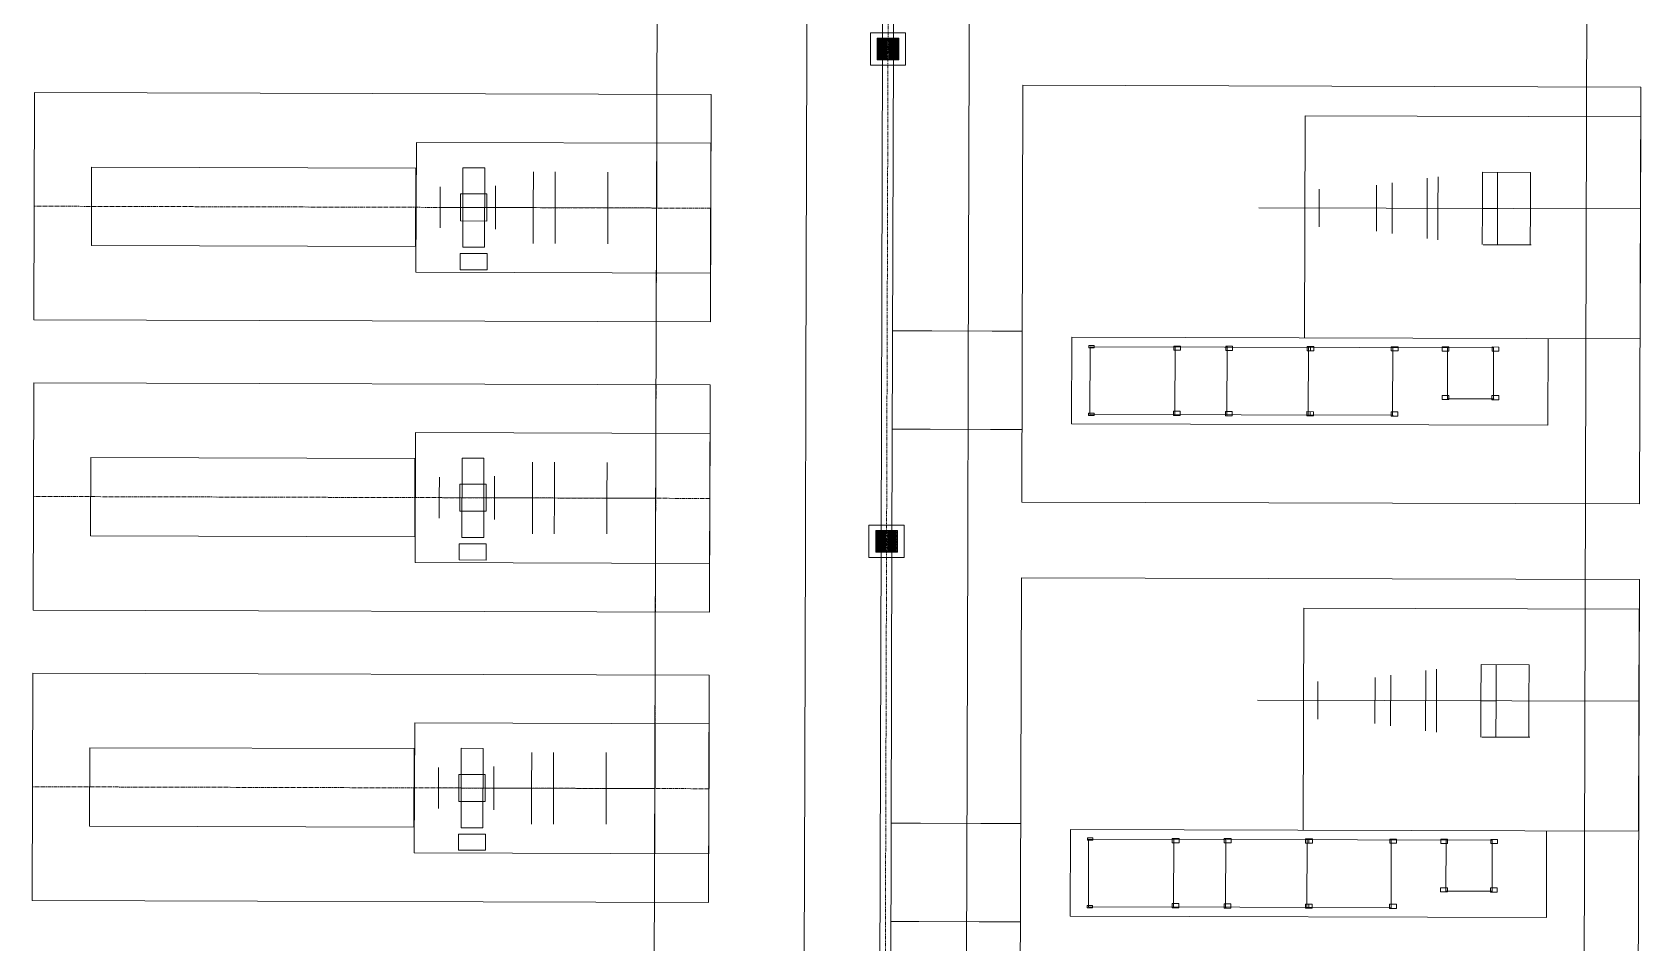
# Model space of a CAD drawing. Header units: feet. Extents: x 2383389 to 2386040, y 1992760 to 1995674.
# Drawn here: x 2384442.4 to 2384739.7, y 1992994.5 to 1993162.8 of the extents above; entities that cross this region are included whole.
import ezdxf

# ---------------------------------------------------------------- set-up
doc = ezdxf.new("R2010")
doc.units = ezdxf.units.FT
doc.header["$MEASUREMENT"] = 0
doc.linetypes.add('CENTER2', pattern=[1.125, 0.75, -0.125, 0.125, -0.125])
doc.linetypes.add('PHANTOM2', pattern=[1.25, 0.625, -0.125, 0.125, -0.125, 0.125, -0.125])
doc.layers.get('0').update_dxf_attribs({"lineweight": 15})
for name, color, linetype in [('0 Center Lines', 60, 'CENTER2'), ('0 Feature Lines', 90, 'Continuous'), ('CJ-TOPO-CONC', 50, 'Continuous'), ('CJ-TOPO-PIPE', 11, 'PHANTOM2')]:
    doc.layers.add(name, color=color, linetype=linetype)
doc.layers.add('0 Construction Lines', color=8, linetype='Continuous', transparency=0.5)
for name, color, linetype, lineweight, true_color in [('C-PRKG-CONC', 1, 'Continuous', 0, 0xff0000), ('C-STRM-PIPE', 7, 'Continuous', 0, 0x00cc33), ('C-STRM-STRC', 7, 'Continuous', 0, 0x00cc33)]:
    doc.layers.add(name, color=color, linetype=linetype, lineweight=lineweight, true_color=true_color)

msp = doc.modelspace()

# ---------------------------------------------------------------- linework, layer by layer
at = {"lineweight": 5}
for p, q in [((2384513.34895, 1993118.40883, 277.04981), (2384513.41895, 1993142.40873, 277.04981)), ((2384513.41895, 1993142.40873, 277.04981), (2384567.83472, 1993142.25001, 277.04981)), ((2384557.76476, 1993118.27928, 277.04981), (2384557.83477, 1993142.27918, 277.04981)), ((2384567.76472, 1993118.25011, 277.04981), (2384567.83472, 1993142.25001, 277.04981)), ((2384522.0233, 1993137.71661, 277.04981), (2384521.98053, 1993123.05068, 277.04981)), ((2384526.06329, 1993137.70483, 277.04981), (2384522.0233, 1993137.71661, 277.04981)), ((2384526.06329, 1993137.70483, 277.04981), (2384526.02051, 1993123.03889, 277.04981)), ((2384535.05964, 1993136.95963, 277.04981), (2384535.03086, 1993130.34564, 277.04981)), ((2384539.08963, 1993136.94788, 277.04981), (2384539.07033, 1993130.33386, 277.04981)), ((2384548.81909, 1993136.9195, 277.04981), (2384548.7998, 1993130.30548, 277.04981)), ((2384700.20648, 1993135.78724, 1.09), (2384700.17403, 1993124.66328, 1.09)), ((2384702.19025, 1993130.21943, 1.09), (2384702.20729, 1993136.0624, 1.09)), ((2384710.39821, 1993130.19549, 1.09), (2384710.41772, 1993136.88246, 1.09)), ((2384719.29668, 1993136.85656, 1.09), (2384710.41772, 1993136.88246, 1.09)), ((2384713.1942, 1993130.18733, 1.09), (2384713.21371, 1993136.8743, 1.09)), ((2384719.27718, 1993130.16959, 1.09), (2384719.29668, 1993136.85656, 1.09)), ((2384517.81293, 1993130.39586, 277.04981), (2384517.82395, 1993134.17185, 277.04981)), ((2384521.59321, 1993132.88485, 277.04981), (2384521.57863, 1993127.88487, 277.04981)), ((2384526.46819, 1993132.87063, 277.04981), (2384521.59321, 1993132.88485, 277.04981)), ((2384526.46819, 1993132.87063, 277.04981), (2384526.4536, 1993127.87065, 277.04981)), ((2384528.04253, 1993134.35504, 277.04981), (2384528.01925, 1993126.37708, 277.04981)), ((2384680.25434, 1993130.28341, 1.09), (2384680.26455, 1993133.7834, 1.09)), ((2384690.83368, 1993134.49657, 1.09), (2384690.80892, 1993126.00861, 1.09)), ((2384693.72496, 1993134.93114, 1.09), (2384693.69761, 1993125.55718, 1.09)), ((2384517.81293, 1993130.39586, 277.04981), (2384517.80192, 1993126.61988, 277.04981)), ((2384528.03089, 1993130.36606, 277.04981), (2384517.81293, 1993130.39586, 277.04981)), ((2384535.03086, 1993130.34564, 277.04981), (2384528.03089, 1993130.36606, 277.04981)), ((2384535.02106, 1993123.7316, 277.04981), (2384535.03086, 1993130.34564, 277.04981)), ((2384548.7998, 1993130.30548, 277.04981), (2384535.04086, 1993130.34561, 277.04981)), ((2384539.05104, 1993123.71984, 277.04981), (2384539.07033, 1993130.33386, 277.04981)), ((2384548.78051, 1993123.69146, 277.04981), (2384548.7998, 1993130.30548, 277.04981)), ((2384557.79976, 1993130.27923, 277.04981), (2384548.7998, 1993130.30548, 277.04981)), ((2384739.61009, 1993130.11028, 1.09), (2384669.08932, 1993130.31598, 1.09)), ((2384680.25434, 1993130.28341, 1.09), (2384680.24413, 1993126.78343, 1.09)), ((2384702.19025, 1993130.21943, 1.09), (2384702.17321, 1993124.37645, 1.09)), ((2384713.1942, 1993130.18733, 1.09), (2384710.39821, 1993130.19549, 1.09)), ((2384526.4536, 1993127.87065, 277.04981), (2384521.57863, 1993127.88487, 277.04981)), ((2384521.48737, 1993118.8851, 277.04981), (2384521.49612, 1993121.88508, 277.04981)), ((2384521.49612, 1993121.88508, 277.04981), (2384526.4961, 1993121.8705, 277.04981)), ((2384526.02051, 1993123.03889, 277.04981), (2384521.98053, 1993123.05068, 277.04981)), ((2384526.4961, 1993121.8705, 277.04981), (2384526.48735, 1993118.87051, 277.04981)), ((2384567.76472, 1993118.25011, 277.04981), (2384513.34895, 1993118.40883, 277.04981)), ((2384526.48735, 1993118.87051, 277.04981), (2384521.48737, 1993118.8851, 277.04981)), ((2384637.86762, 1993092.15688, 1.09), (2384637.90408, 1993104.65683, 1.09)), ((2384712.47076, 1993104.43933, 1.09), (2384637.90408, 1993104.65683, 1.09)), ((2384653.59155, 1993092.11102, 1.09), (2384653.62801, 1993104.61097, 1.09)), ((2384663.20151, 1993092.08299, 1.09), (2384663.23797, 1993104.58294, 1.09)), ((2384678.26791, 1993104.5391, 1.09), (2384678.23145, 1993092.03915, 1.09)), ((2384678.6191, 1993103.91807, 1.09), (2384678.62139, 1993104.70407, 1.09)), ((2384693.79338, 1993091.99376, 1.09), (2384693.82984, 1993104.4937, 1.09)), ((2384703.92733, 1993095.04821, 1.09), (2384703.9548, 1993104.46417, 1.09)), ((2384712.47076, 1993104.43933, 1.09), (2384712.4433, 1993095.02337, 1.09)), ((2384703.92733, 1993095.04821, 1.09), (2384712.4433, 1993095.02337, 1.09)), ((2384693.79338, 1993091.99376, 1.09), (2384637.86762, 1993092.15688, 1.09)), ((2384678.58825, 1993092.65811, 1.09), (2384678.58596, 1993091.87211, 1.09)), ((2384513.19253, 1993064.78406, 277.02981), (2384513.26254, 1993088.78396, 277.02981)), ((2384513.26254, 1993088.78396, 277.02981), (2384567.67831, 1993088.62524, 277.02981)), ((2384557.60835, 1993064.65451, 277.02981), (2384557.67835, 1993088.6544, 277.02981)), ((2384567.6083, 1993064.62534, 277.02981), (2384567.67831, 1993088.62524, 277.02981)), ((2384521.86689, 1993084.09184, 277.02981), (2384521.82411, 1993069.4259, 277.02981)), ((2384525.90687, 1993084.08006, 277.02981), (2384521.86689, 1993084.09184, 277.02981)), ((2384525.90687, 1993084.08006, 277.02981), (2384525.86409, 1993069.41412, 277.02981)), ((2384534.90323, 1993083.33486, 277.02981), (2384534.87444, 1993076.72087, 277.02981)), ((2384538.93321, 1993083.3231, 277.02981), (2384538.91392, 1993076.70909, 277.02981)), ((2384548.66268, 1993083.29472, 277.02981), (2384548.64339, 1993076.68071, 277.02981)), ((2384517.65652, 1993076.77109, 277.02981), (2384517.66753, 1993080.54708, 277.02981)), ((2384521.43679, 1993079.26008, 277.02981), (2384521.42221, 1993074.2601, 277.02981)), ((2384526.31177, 1993079.24586, 277.02981), (2384521.43679, 1993079.26008, 277.02981)), ((2384526.31177, 1993079.24586, 277.02981), (2384526.29719, 1993074.24588, 277.02981)), ((2384527.88611, 1993080.73027, 277.02981), (2384527.86284, 1993072.7523, 277.02981)), ((2384517.65652, 1993076.77109, 277.02981), (2384517.6455, 1993072.99511, 277.02981)), ((2384527.87447, 1993076.74129, 277.02981), (2384517.65652, 1993076.77109, 277.02981)), ((2384534.87444, 1993076.72087, 277.02981), (2384527.87447, 1993076.74129, 277.02981)), ((2384534.86464, 1993070.10682, 277.02981), (2384534.87444, 1993076.72087, 277.02981)), ((2384548.64339, 1993076.68071, 277.02981), (2384534.88444, 1993076.72084, 277.02981)), ((2384538.89463, 1993070.09507, 277.02981), (2384538.91392, 1993076.70909, 277.02981)), ((2384548.62409, 1993070.06669, 277.02981), (2384548.64339, 1993076.68071, 277.02981)), ((2384557.64335, 1993076.65446, 277.02981), (2384548.64339, 1993076.68071, 277.02981)), ((2384526.29719, 1993074.24588, 277.02981), (2384521.42221, 1993074.2601, 277.02981)), ((2384521.33096, 1993065.26032, 277.02981), (2384521.33971, 1993068.26031, 277.02981)), ((2384521.33971, 1993068.26031, 277.02981), (2384526.33969, 1993068.24573, 277.02981)), ((2384525.86409, 1993069.41412, 277.02981), (2384521.82411, 1993069.4259, 277.02981)), ((2384526.33969, 1993068.24573, 277.02981), (2384526.33094, 1993065.24574, 277.02981)), ((2384567.6083, 1993064.62534, 277.02981), (2384513.19253, 1993064.78406, 277.02981)), ((2384526.33094, 1993065.24574, 277.02981), (2384521.33096, 1993065.26032, 277.02981)), ((2384690.56837, 1993043.53862, 1.43257), (2384690.54361, 1993035.05066, 1.43257)), ((2384693.45965, 1993043.97319, 1.43257), (2384693.4323, 1993034.59923, 1.43257)), ((2384699.94117, 1993044.82929, 1.43257), (2384699.90872, 1993033.70534, 1.43257)), ((2384701.92494, 1993039.26148, 1.43257), (2384701.94198, 1993045.10446, 1.43257)), ((2384710.1329, 1993039.23754, 1.43257), (2384710.15241, 1993045.92451, 1.43257)), ((2384719.03137, 1993045.89861, 1.43257), (2384710.15241, 1993045.92451, 1.43257)), ((2384712.92889, 1993039.22938, 1.43257), (2384712.9484, 1993045.91636, 1.43257)), ((2384719.01187, 1993039.21164, 1.43257), (2384719.03137, 1993045.89861, 1.43257)), ((2384679.98903, 1993039.32547, 1.43257), (2384679.99924, 1993042.82545, 1.43257)), ((2384739.34478, 1993039.15233, 1.43257), (2384668.82401, 1993039.35803, 1.43257)), ((2384679.98903, 1993039.32547, 1.43257), (2384679.97882, 1993035.82548, 1.43257)), ((2384701.92494, 1993039.26148, 1.43257), (2384701.90789, 1993033.41851, 1.43257)), ((2384712.92889, 1993039.22938, 1.43257), (2384710.1329, 1993039.23754, 1.43257)), ((2384513.03612, 1993011.15929, 277.02981), (2384513.10612, 1993035.15919, 277.02981)), ((2384513.10612, 1993035.15919, 277.02981), (2384567.52189, 1993035.00046, 277.02981)), ((2384557.45193, 1993011.02973, 277.02981), (2384557.52193, 1993035.02963, 277.02981)), ((2384567.45189, 1993011.00057, 277.02981), (2384567.52189, 1993035.00046, 277.02981)), ((2384521.71047, 1993030.46707, 277.02981), (2384521.66769, 1993015.80113, 277.02981)), ((2384525.75046, 1993030.45529, 277.02981), (2384521.71047, 1993030.46707, 277.02981)), ((2384525.75046, 1993030.45529, 277.02981), (2384525.70768, 1993015.78935, 277.02981)), ((2384534.74681, 1993029.71009, 277.02981), (2384534.71803, 1993023.0961, 277.02981)), ((2384538.77679, 1993029.69833, 277.02981), (2384538.7575, 1993023.08431, 277.02981)), ((2384548.50626, 1993029.66995, 277.02981), (2384548.48697, 1993023.05594, 277.02981)), ((2384517.5001, 1993023.14632, 277.02981), (2384517.51112, 1993026.9223, 277.02981)), ((2384521.28038, 1993025.6353, 277.02981), (2384521.26579, 1993020.63532, 277.02981)), ((2384526.15536, 1993025.62108, 277.02981), (2384521.28038, 1993025.6353, 277.02981)), ((2384526.15536, 1993025.62108, 277.02981), (2384526.14077, 1993020.62111, 277.02981)), ((2384527.72969, 1993027.1055, 277.02981), (2384527.70642, 1993019.12753, 277.02981)), ((2384517.5001, 1993023.14632, 277.02981), (2384517.48909, 1993019.37034, 277.02981)), ((2384527.71806, 1993023.11652, 277.02981), (2384517.5001, 1993023.14632, 277.02981)), ((2384534.71803, 1993023.0961, 277.02981), (2384527.71806, 1993023.11652, 277.02981)), ((2384534.70823, 1993016.48205, 277.02981), (2384534.71803, 1993023.0961, 277.02981)), ((2384548.48697, 1993023.05594, 277.02981), (2384534.72803, 1993023.09607, 277.02981)), ((2384538.73821, 1993016.4703, 277.02981), (2384538.7575, 1993023.08431, 277.02981)), ((2384548.46768, 1993016.44192, 277.02981), (2384548.48697, 1993023.05594, 277.02981)), ((2384557.48693, 1993023.02968, 277.02981), (2384548.48697, 1993023.05594, 277.02981)), ((2384526.14077, 1993020.62111, 277.02981), (2384521.26579, 1993020.63532, 277.02981)), ((2384521.17454, 1993011.63555, 277.02981), (2384521.18329, 1993014.63554, 277.02981)), ((2384521.18329, 1993014.63554, 277.02981), (2384526.18327, 1993014.62096, 277.02981)), ((2384525.70768, 1993015.78935, 277.02981), (2384521.66769, 1993015.80113, 277.02981)), ((2384526.18327, 1993014.62096, 277.02981), (2384526.17452, 1993011.62097, 277.02981)), ((2384637.60231, 1993001.19894, 1.43257), (2384637.63877, 1993013.69889, 1.43257)), ((2384712.20545, 1993013.48138, 1.43257), (2384637.63877, 1993013.69889, 1.43257)), ((2384678.35379, 1993012.96012, 1.43257), (2384678.35608, 1993013.74612, 1.43257)), ((2384567.45189, 1993011.00057, 277.02981), (2384513.03612, 1993011.15929, 277.02981)), ((2384526.17452, 1993011.62097, 277.02981), (2384521.17454, 1993011.63555, 277.02981)), ((2384653.32624, 1993001.15307, 1.43257), (2384653.3627, 1993013.65302, 1.43257)), ((2384662.9362, 1993001.12504, 1.43257), (2384662.97266, 1993013.62499, 1.43257)), ((2384678.0026, 1993013.58115, 1.43257), (2384677.96614, 1993001.0812, 1.43257)), ((2384693.52807, 1993001.03581, 1.43257), (2384693.56453, 1993013.53576, 1.43257)), ((2384703.66202, 1993004.09026, 1.43257), (2384703.68949, 1993013.50622, 1.43257)), ((2384712.20545, 1993013.48138, 1.43257), (2384712.17799, 1993004.06542, 1.43257)), ((2384703.66202, 1993004.09026, 1.43257), (2384712.17799, 1993004.06542, 1.43257)), ((2384693.52807, 1993001.03581, 1.43257), (2384637.60231, 1993001.19894, 1.43257)), ((2384678.32294, 1993001.70016, 1.43257), (2384678.32065, 1993000.91417, 1.43257))]:
    msp.add_line(p, q, dxfattribs=at)
at = {"color": 0, "lineweight": 5}
for p, q in [((2384710.39821, 1993130.19549, 1.09), (2384710.37871, 1993123.50851, 1.09)), ((2384713.1942, 1993130.18733, 1.09), (2384713.1747, 1993123.50036, 1.09)), ((2384719.27718, 1993130.16959, 1.09), (2384719.25767, 1993123.48262, 1.09)), ((2384719.42334, 1993123.48213, 1.09), (2384710.54438, 1993123.50803, 1.09)), ((2384710.1329, 1993039.23754, 1.43257), (2384710.1134, 1993032.55057, 1.43257)), ((2384712.92889, 1993039.22938, 1.43257), (2384712.90939, 1993032.54241, 1.43257)), ((2384719.01187, 1993039.21164, 1.43257), (2384718.99236, 1993032.52467, 1.43257)), ((2384719.15803, 1993032.52419, 1.43257), (2384710.27906, 1993032.55008, 1.43257))]:
    msp.add_line(p, q, dxfattribs=at)
at = {"color": 150, "lineweight": 5}
for points, elevation in [([(2384739.45112, 1993075.61051), (2384625.28461, 1993075.94352), (2384625.50921, 1993152.94319), (2384739.67572, 1993152.61018)], 1.09), ([(2384638.67247, 1993104.44659), (2384637.67247, 1993104.44951), (2384637.67367, 1993104.8605), (2384638.67367, 1993104.85759)], 1.09), ([(2384654.6042, 1993103.98812), (2384653.35421, 1993103.99176), (2384653.3565, 1993104.77776), (2384654.60649, 1993104.77411)], 1.09), ([(2384664.21416, 1993103.96009), (2384662.96417, 1993103.96373), (2384662.96646, 1993104.74973), (2384664.21645, 1993104.74608)], 1.09), ([(2384679.2441, 1993103.91625), (2384677.9941, 1993103.91989), (2384677.99639, 1993104.70589), (2384679.24639, 1993104.70224)], 1.09), ([(2384694.80603, 1993103.87085), (2384693.55603, 1993103.8745), (2384693.55833, 1993104.6605), (2384694.80832, 1993104.65685)], 1.09), ([(2384704.22299, 1993103.84339), (2384702.97299, 1993103.84703), (2384702.97529, 1993104.63303), (2384704.22528, 1993104.62938)], 1.09), ([(2384713.44695, 1993103.81648), (2384712.19696, 1993103.82013), (2384712.19925, 1993104.60612), (2384713.44924, 1993104.60248)], 1.09), ([(2384702.95115, 1993095.67106), (2384704.20114, 1993095.66742), (2384704.19885, 1993094.88142), (2384702.94885, 1993094.88506)], 1.09), ([(2384712.17511, 1993095.64416), (2384713.4251, 1993095.64051), (2384713.42281, 1993094.85451), (2384712.17281, 1993094.85816)], 1.09), ([(2384638.63601, 1993091.94664), (2384637.63601, 1993091.94956), (2384637.63721, 1993092.36056), (2384638.63721, 1993092.35764)], 1.09), ([(2384653.32336, 1993092.73181), (2384654.57336, 1993092.72816), (2384654.57106, 1993091.94216), (2384653.32107, 1993091.94581)], 1.09), ([(2384662.93332, 1993092.70377), (2384664.18332, 1993092.70013), (2384664.18102, 1993091.91413), (2384662.93103, 1993091.91778)], 1.09), ([(2384677.96326, 1993092.65993), (2384679.21325, 1993092.65629), (2384679.21096, 1993091.87029), (2384677.96096, 1993091.87394)], 1.09), ([(2384693.52519, 1993092.61454), (2384694.77519, 1993092.6109), (2384694.77289, 1993091.8249), (2384693.5229, 1993091.82855)], 1.09), ([(2384739.18581, 1992984.65256), (2384625.0193, 1992984.98557), (2384625.24389, 1993061.98524), (2384739.41041, 1993061.65224)], 1.43257), ([(2384638.40716, 1993013.48864), (2384637.40716, 1993013.49156), (2384637.40836, 1993013.90256), (2384638.40836, 1993013.89964)], 1.43257), ([(2384654.33889, 1993013.03017), (2384653.08889, 1993013.03382), (2384653.09119, 1993013.81981), (2384654.34118, 1993013.81617)], 1.43257), ([(2384663.94885, 1993013.00214), (2384662.69885, 1993013.00579), (2384662.70115, 1993013.79178), (2384663.95114, 1993013.78814)], 1.43257), ([(2384678.97878, 1993012.9583), (2384677.72879, 1993012.96195), (2384677.73108, 1993013.74794), (2384678.98108, 1993013.7443)], 1.43257), ([(2384694.54072, 1993012.91291), (2384693.29072, 1993012.91655), (2384693.29302, 1993013.70255), (2384694.54301, 1993013.6989)], 1.43257), ([(2384703.95768, 1993012.88544), (2384702.70768, 1993012.88909), (2384702.70998, 1993013.67508), (2384703.95997, 1993013.67144)], 1.43257), ([(2384713.18164, 1993012.85853), (2384711.93164, 1993012.86218), (2384711.93394, 1993013.64818), (2384713.18393, 1993013.64453)], 1.43257), ([(2384702.68583, 1993004.71311), (2384703.93583, 1993004.70947), (2384703.93354, 1993003.92347), (2384702.68354, 1993003.92712)], 1.43257), ([(2384711.9098, 1993004.68621), (2384713.15979, 1993004.68256), (2384713.1575, 1993003.89657), (2384711.9075, 1993003.90021)], 1.43257), ([(2384638.3707, 1993000.9887), (2384637.3707, 1993000.99161), (2384637.3719, 1993001.40261), (2384638.3719, 1993001.39969)], 1.43257), ([(2384653.05805, 1993001.77386), (2384654.30805, 1993001.77021), (2384654.30575, 1993000.98422), (2384653.05576, 1993000.98786)], 1.43257), ([(2384662.66801, 1993001.74583), (2384663.918, 1993001.74218), (2384663.91571, 1993000.95619), (2384662.66572, 1993000.95983)], 1.43257), ([(2384677.69795, 1993001.70199), (2384678.94794, 1993001.69834), (2384678.94565, 1993000.91235), (2384677.69565, 1993000.91599)], 1.43257), ([(2384693.25988, 1993001.6566), (2384694.50987, 1993001.65295), (2384694.50758, 1993000.86695), (2384693.25759, 1993000.8706)], 1.43257)]:
    msp.add_lwpolyline(points, close=True, dxfattribs=dict(at, elevation=elevation))
for points, elevation in [([(2384653.6679, 1993104.57085), (2384653.5879, 1993104.57108), (2384653.58813, 1993104.65108), (2384653.66813, 1993104.65085)], 1.09), ([(2384663.27786, 1993104.54282), (2384663.19786, 1993104.54305), (2384663.19809, 1993104.62305), (2384663.27809, 1993104.62282)], 1.09), ([(2384678.30779, 1993104.49898), (2384678.22779, 1993104.49921), (2384678.22803, 1993104.57921), (2384678.30802, 1993104.57898)], 1.09), ([(2384693.86973, 1993104.45359), (2384693.78973, 1993104.45382), (2384693.78996, 1993104.53382), (2384693.86996, 1993104.53359)], 1.09), ([(2384703.99468, 1993104.42405), (2384703.91468, 1993104.42429), (2384703.91492, 1993104.50429), (2384703.99492, 1993104.50405)], 1.09), ([(2384712.51065, 1993104.39921), (2384712.43065, 1993104.39945), (2384712.43088, 1993104.47945), (2384712.51088, 1993104.47921)], 1.09), ([(2384703.96745, 1993095.08809), (2384703.96722, 1993095.00809), (2384703.88722, 1993095.00833)], 1.09), ([(2384712.48341, 1993095.06325), (2384712.48318, 1993094.98325), (2384712.40318, 1993094.98349)], 1.09), ([(2384653.63167, 1993092.1509), (2384653.63144, 1993092.0709), (2384653.55144, 1993092.07114)], 1.09), ([(2384663.24163, 1993092.12287), (2384663.24139, 1993092.04287), (2384663.1614, 1993092.04311)], 1.09), ([(2384678.27156, 1993092.07903), (2384678.27133, 1993091.99903), (2384678.19133, 1993091.99927)], 1.09), ([(2384693.8335, 1993092.03364), (2384693.83326, 1993091.95364), (2384693.75327, 1993091.95387)], 1.09), ([(2384653.32259, 1993013.61314), (2384653.32282, 1993013.69314), (2384653.40282, 1993013.6929)], 1.43257), ([(2384662.93254, 1993013.58511), (2384662.93278, 1993013.66511), (2384663.01278, 1993013.66487)], 1.43257), ([(2384677.96248, 1993013.54127), (2384677.96271, 1993013.62127), (2384678.04271, 1993013.62103)], 1.43257), ([(2384693.52441, 1993013.49587), (2384693.52465, 1993013.57587), (2384693.60465, 1993013.57564)], 1.43257), ([(2384703.64937, 1993013.46634), (2384703.6496, 1993013.54634), (2384703.7296, 1993013.54611)], 1.43257), ([(2384712.16533, 1993013.4415), (2384712.16557, 1993013.5215), (2384712.24557, 1993013.52127)], 1.43257), ([(2384703.62214, 1993004.13038), (2384703.70214, 1993004.13015), (2384703.70191, 1993004.05015), (2384703.62191, 1993004.05038)], 1.43257), ([(2384712.2181, 1993004.10531), (2384712.21787, 1993004.02531), (2384712.13787, 1993004.02554)], 1.43257), ([(2384653.36636, 1993001.19296), (2384653.36612, 1993001.11296), (2384653.28612, 1993001.11319)], 1.43257), ([(2384662.97632, 1993001.16493), (2384662.97608, 1993001.08493), (2384662.89608, 1993001.08516)], 1.43257), ([(2384678.00625, 1993001.12109), (2384678.00602, 1993001.04109), (2384677.92602, 1993001.04132)], 1.43257), ([(2384693.56819, 1993001.07569), (2384693.56795, 1993000.99569), (2384693.48795, 1993000.99593)], 1.43257)]:
    msp.add_lwpolyline(points, dxfattribs=dict(at, elevation=elevation))
at = {"layer": '0 Center Lines', "color": 2, "lineweight": 5}
for p, q in [((2384557.86102, 1993151.27914, -0.06), (2384557.73851, 1993109.27932, -0.06)), ((2384567.79972, 1993130.25006, 277.04981), (2384442.80025, 1993130.61466, 277.04981)), ((2384557.7046, 1993097.65437, -0.08), (2384557.58209, 1993055.65454, -0.08)), ((2384567.6433, 1993076.62529, 277.02981), (2384442.64384, 1993076.98989, 277.02981)), ((2384557.54819, 1993044.02959, -0.08), (2384557.42568, 1993002.02977, -0.08)), ((2384567.48689, 1993023.00051, 277.02981), (2384442.48742, 1993023.36512, 277.02981))]:
    msp.add_line(p, q, dxfattribs=at)
at = {"layer": '0 Construction Lines', "color": 6, "lineweight": 5, "transparency": 33554687}
msp.add_line((2384731.06583, 1993629.20068, -0.03848), (2384728.96872, 1992910.24034, 1.78684), dxfattribs=at)
at = {"layer": '0 Construction Lines', "color": 6, "lineweight": 5}
msp.add_line((2384558.48668, 1993365.77823), (2384557.11285, 1992894.78023, -0.12), dxfattribs=at)
at = {"layer": '0 Feature Lines', "lineweight": 5}
for p, q in [((2384634.54053, 1993106.41665, 1.09), (2384739.54009, 1993106.11038, 1.09)), ((2384634.27522, 1993015.4587, 1.43257), (2384739.27477, 1993015.15243, 1.43257))]:
    msp.add_line(p, q, dxfattribs=at)
for points, elevation in [([(2384677.54035, 1993106.29123), (2384677.65994, 1993147.29105), (2384739.65968, 1993147.11021), (2384739.54009, 1993106.11038)], 1.09), ([(2384722.54016, 1993106.15997), (2384722.49349, 1993090.16004), (2384634.49386, 1993090.41672), (2384634.54053, 1993106.41665)], 1.09), ([(2384677.27504, 1993015.33328), (2384677.39463, 1993056.3331), (2384739.39437, 1993056.15226), (2384739.27477, 1993015.15243)], 1.43257), ([(2384722.27485, 1993015.20202), (2384722.22818, 1992999.20209), (2384634.22855, 1992999.45877), (2384634.27522, 1993015.4587)], 1.43257)]:
    msp.add_lwpolyline(points, dxfattribs=dict(at, elevation=elevation))
for points, elevation in [([(2384513.27881, 1993123.15906), (2384453.35906, 1993123.33384), (2384453.40135, 1993137.83377), (2384513.3211, 1993137.659)], 277.04981), ([(2384513.12239, 1993069.53429), (2384453.20264, 1993069.70906), (2384453.24494, 1993084.209), (2384513.16468, 1993084.03422)], 277.02981), ([(2384512.96597, 1993015.90951), (2384453.04623, 1993016.08429), (2384453.08852, 1993030.58423), (2384513.00827, 1993030.40945)], 277.02981)]:
    msp.add_lwpolyline(points, close=True, dxfattribs=dict(at, elevation=elevation))
at = {"layer": 'C-PRKG-CONC'}
for points, elevation in [([(2384585.65556, 1993189.45908), (2384585.56774, 1993159.35142), (2384585.39011, 1993098.45435), (2384585.30293, 1993068.56522), (2384585.12516, 1993007.61863), (2384585.03848, 1992977.90236)], 275.73481), ([(2384615.03778, 1992977.61949), (2384615.12618, 1993007.92623), (2384615.3035, 1993068.71861), (2384615.39085, 1993098.66334), (2384615.56782, 1993159.33564), (2384615.6561, 1993189.59938)], 280.58)]:
    msp.add_lwpolyline(points, dxfattribs=dict(at, elevation=elevation))
at = {"layer": 'C-STRM-PIPE', "color": 102, "linetype": 'Continuous', "lineweight": 0, "true_color": 0x00cc33}
for p, q in [((2384599.83399, 1993250.61201), (2384599.56868, 1993159.65283)), ((2384601.83399, 1993250.60618), (2384601.56867, 1993159.647)), ((2384599.56868, 1993159.65283), (2384599.30337, 1993068.69612)), ((2384601.56867, 1993159.647), (2384601.30336, 1993068.69029)), ((2384599.30337, 1993068.69612), (2384599.03806, 1992977.73694)), ((2384601.30336, 1993068.69029), (2384601.03805, 1992977.7311))]:
    msp.add_line(p, q, dxfattribs=at)
at = {"layer": 'C-STRM-PIPE', "const_width": 0.1524, "flags": 128}
for points in [[(2384601.41685, 1993107.59664), (2384625.39607, 1993107.5267)], [(2384601.36386, 1993089.43005), (2384625.34308, 1993089.36011)], [(2384601.15154, 1993016.63869), (2384625.13075, 1993016.56875)], [(2384601.09855, 1992998.4721), (2384625.07777, 1992998.40216)]]:
    msp.add_lwpolyline(points, dxfattribs=at)
at = {"layer": 'C-STRM-STRC'}
for points in [[(2384603.81868, 1993162.64991, 0), (2384603.81868, 1993156.64991, 0), (2384597.31868, 1993156.64991, 0), (2384597.31868, 1993162.64991, 0), (2384603.81868, 1993162.64991, 0)], [(2384602.56868, 1993161.64991, 0), (2384602.56868, 1993157.64991, 0), (2384598.56868, 1993157.64991, 0), (2384598.56868, 1993161.64991, 0), (2384602.56868, 1993161.64991, 0)], [(2384598.71573, 1993161.50285, 0), (2384598.71573, 1993161.3754, 0), (2384599.52946, 1993161.3754, 0), (2384599.52946, 1993161.50285, 0), (2384598.71573, 1993161.50285, 0)], [(2384598.71573, 1993161.27736, 0), (2384598.71573, 1993161.14991, 0), (2384599.52946, 1993161.14991, 0), (2384599.52946, 1993161.27736, 0), (2384598.71573, 1993161.27736, 0)], [(2384598.71573, 1993161.05187, 0), (2384598.71573, 1993160.92442, 0), (2384599.52946, 1993160.92442, 0), (2384599.52946, 1993161.05187, 0), (2384598.71573, 1993161.05187, 0)], [(2384598.71573, 1993160.82638, 0), (2384598.71573, 1993160.69893, 0), (2384599.52946, 1993160.69893, 0), (2384599.52946, 1993160.82638, 0), (2384598.71573, 1993160.82638, 0)], [(2384598.71573, 1993160.60089, 0), (2384598.71573, 1993160.47344, 0), (2384599.52946, 1993160.47344, 0), (2384599.52946, 1993160.60089, 0), (2384598.71573, 1993160.60089, 0)], [(2384598.71573, 1993160.3754, 0), (2384598.71573, 1993160.24795, 0), (2384599.52946, 1993160.24795, 0), (2384599.52946, 1993160.3754, 0), (2384598.71573, 1993160.3754, 0)], [(2384598.71573, 1993160.14991, 0), (2384598.71573, 1993160.02246, 0), (2384599.52946, 1993160.02246, 0), (2384599.52946, 1993160.14991, 0), (2384598.71573, 1993160.14991, 0)], [(2384598.71573, 1993159.92442, 0), (2384598.71573, 1993159.79697, 0), (2384599.52946, 1993159.79697, 0), (2384599.52946, 1993159.92442, 0), (2384598.71573, 1993159.92442, 0)], [(2384598.71573, 1993159.69893, 0), (2384598.71573, 1993159.57148, 0), (2384599.52946, 1993159.57148, 0), (2384599.52946, 1993159.69893, 0), (2384598.71573, 1993159.69893, 0)], [(2384598.71573, 1993159.50285, 0), (2384598.71573, 1993159.3754, 0), (2384599.52946, 1993159.3754, 0), (2384599.52946, 1993159.50285, 0), (2384598.71573, 1993159.50285, 0)], [(2384599.60789, 1993161.50285, 0), (2384599.60789, 1993161.3754, 0), (2384600.42162, 1993161.3754, 0), (2384600.42162, 1993161.50285, 0), (2384599.60789, 1993161.50285, 0)], [(2384599.60789, 1993161.27736, 0), (2384599.60789, 1993161.14991, 0), (2384600.42162, 1993161.14991, 0), (2384600.42162, 1993161.27736, 0), (2384599.60789, 1993161.27736, 0)], [(2384599.60789, 1993161.05187, 0), (2384599.60789, 1993160.92442, 0), (2384600.42162, 1993160.92442, 0), (2384600.42162, 1993161.05187, 0), (2384599.60789, 1993161.05187, 0)], [(2384599.60789, 1993160.82638, 0), (2384599.60789, 1993160.69893, 0), (2384600.42162, 1993160.69893, 0), (2384600.42162, 1993160.82638, 0), (2384599.60789, 1993160.82638, 0)], [(2384599.60789, 1993160.60089, 0), (2384599.60789, 1993160.47344, 0), (2384600.42162, 1993160.47344, 0), (2384600.42162, 1993160.60089, 0), (2384599.60789, 1993160.60089, 0)], [(2384599.60789, 1993160.3754, 0), (2384599.60789, 1993160.24795, 0), (2384600.42162, 1993160.24795, 0), (2384600.42162, 1993160.3754, 0), (2384599.60789, 1993160.3754, 0)], [(2384599.60789, 1993160.14991, 0), (2384599.60789, 1993160.02246, 0), (2384600.42162, 1993160.02246, 0), (2384600.42162, 1993160.14991, 0), (2384599.60789, 1993160.14991, 0)], [(2384599.60789, 1993159.92442, 0), (2384599.60789, 1993159.79697, 0), (2384600.42162, 1993159.79697, 0), (2384600.42162, 1993159.92442, 0), (2384599.60789, 1993159.92442, 0)], [(2384599.60789, 1993159.69893, 0), (2384599.60789, 1993159.57148, 0), (2384600.42162, 1993159.57148, 0), (2384600.42162, 1993159.69893, 0), (2384599.60789, 1993159.69893, 0)], [(2384599.60789, 1993159.50285, 0), (2384599.60789, 1993159.3754, 0), (2384600.42162, 1993159.3754, 0), (2384600.42162, 1993159.50285, 0), (2384599.60789, 1993159.50285, 0)], [(2384600.71573, 1993161.50285, 0), (2384600.71573, 1993161.3754, 0), (2384601.52946, 1993161.3754, 0), (2384601.52946, 1993161.50285, 0), (2384600.71573, 1993161.50285, 0)], [(2384600.71573, 1993161.27736, 0), (2384600.71573, 1993161.14991, 0), (2384601.52946, 1993161.14991, 0), (2384601.52946, 1993161.27736, 0), (2384600.71573, 1993161.27736, 0)], [(2384600.71573, 1993161.05187, 0), (2384600.71573, 1993160.92442, 0), (2384601.52946, 1993160.92442, 0), (2384601.52946, 1993161.05187, 0), (2384600.71573, 1993161.05187, 0)], [(2384600.71573, 1993160.82638, 0), (2384600.71573, 1993160.69893, 0), (2384601.52946, 1993160.69893, 0), (2384601.52946, 1993160.82638, 0), (2384600.71573, 1993160.82638, 0)], [(2384600.71573, 1993160.60089, 0), (2384600.71573, 1993160.47344, 0), (2384601.52946, 1993160.47344, 0), (2384601.52946, 1993160.60089, 0), (2384600.71573, 1993160.60089, 0)], [(2384600.71573, 1993160.3754, 0), (2384600.71573, 1993160.24795, 0), (2384601.52946, 1993160.24795, 0), (2384601.52946, 1993160.3754, 0), (2384600.71573, 1993160.3754, 0)], [(2384600.71573, 1993160.14991, 0), (2384600.71573, 1993160.02246, 0), (2384601.52946, 1993160.02246, 0), (2384601.52946, 1993160.14991, 0), (2384600.71573, 1993160.14991, 0)], [(2384600.71573, 1993159.92442, 0), (2384600.71573, 1993159.79697, 0), (2384601.52946, 1993159.79697, 0), (2384601.52946, 1993159.92442, 0), (2384600.71573, 1993159.92442, 0)], [(2384600.71573, 1993159.69893, 0), (2384600.71573, 1993159.57148, 0), (2384601.52946, 1993159.57148, 0), (2384601.52946, 1993159.69893, 0), (2384600.71573, 1993159.69893, 0)], [(2384600.71573, 1993159.50285, 0), (2384600.71573, 1993159.3754, 0), (2384601.52946, 1993159.3754, 0), (2384601.52946, 1993159.50285, 0), (2384600.71573, 1993159.50285, 0)], [(2384601.60789, 1993161.50285, 0), (2384601.60789, 1993161.3754, 0), (2384602.42162, 1993161.3754, 0), (2384602.42162, 1993161.50285, 0), (2384601.60789, 1993161.50285, 0)], [(2384601.60789, 1993161.27736, 0), (2384601.60789, 1993161.14991, 0), (2384602.42162, 1993161.14991, 0), (2384602.42162, 1993161.27736, 0), (2384601.60789, 1993161.27736, 0)], [(2384601.60789, 1993161.05187, 0), (2384601.60789, 1993160.92442, 0), (2384602.42162, 1993160.92442, 0), (2384602.42162, 1993161.05187, 0), (2384601.60789, 1993161.05187, 0)], [(2384601.60789, 1993160.82638, 0), (2384601.60789, 1993160.69893, 0), (2384602.42162, 1993160.69893, 0), (2384602.42162, 1993160.82638, 0), (2384601.60789, 1993160.82638, 0)], [(2384601.60789, 1993160.60089, 0), (2384601.60789, 1993160.47344, 0), (2384602.42162, 1993160.47344, 0), (2384602.42162, 1993160.60089, 0), (2384601.60789, 1993160.60089, 0)], [(2384601.60789, 1993160.3754, 0), (2384601.60789, 1993160.24795, 0), (2384602.42162, 1993160.24795, 0), (2384602.42162, 1993160.3754, 0), (2384601.60789, 1993160.3754, 0)], [(2384601.60789, 1993160.14991, 0), (2384601.60789, 1993160.02246, 0), (2384602.42162, 1993160.02246, 0), (2384602.42162, 1993160.14991, 0), (2384601.60789, 1993160.14991, 0)], [(2384601.60789, 1993159.92442, 0), (2384601.60789, 1993159.79697, 0), (2384602.42162, 1993159.79697, 0), (2384602.42162, 1993159.92442, 0), (2384601.60789, 1993159.92442, 0)], [(2384601.60789, 1993159.69893, 0), (2384601.60789, 1993159.57148, 0), (2384602.42162, 1993159.57148, 0), (2384602.42162, 1993159.69893, 0), (2384601.60789, 1993159.69893, 0)], [(2384601.60789, 1993159.50285, 0), (2384601.60789, 1993159.3754, 0), (2384602.42162, 1993159.3754, 0), (2384602.42162, 1993159.50285, 0), (2384601.60789, 1993159.50285, 0)], [(2384598.71573, 1993159.27736, 0), (2384598.71573, 1993159.14991, 0), (2384599.52946, 1993159.14991, 0), (2384599.52946, 1993159.27736, 0), (2384598.71573, 1993159.27736, 0)], [(2384598.71573, 1993159.05187, 0), (2384598.71573, 1993158.92442, 0), (2384599.52946, 1993158.92442, 0), (2384599.52946, 1993159.05187, 0), (2384598.71573, 1993159.05187, 0)], [(2384598.71573, 1993158.82638, 0), (2384598.71573, 1993158.69893, 0), (2384599.52946, 1993158.69893, 0), (2384599.52946, 1993158.82638, 0), (2384598.71573, 1993158.82638, 0)], [(2384598.71573, 1993158.60089, 0), (2384598.71573, 1993158.47344, 0), (2384599.52946, 1993158.47344, 0), (2384599.52946, 1993158.60089, 0), (2384598.71573, 1993158.60089, 0)], [(2384598.71573, 1993158.3754, 0), (2384598.71573, 1993158.24795, 0), (2384599.52946, 1993158.24795, 0), (2384599.52946, 1993158.3754, 0), (2384598.71573, 1993158.3754, 0)], [(2384598.71573, 1993158.14991, 0), (2384598.71573, 1993158.02246, 0), (2384599.52946, 1993158.02246, 0), (2384599.52946, 1993158.14991, 0), (2384598.71573, 1993158.14991, 0)], [(2384598.71573, 1993157.92442, 0), (2384598.71573, 1993157.79697, 0), (2384599.52946, 1993157.79697, 0), (2384599.52946, 1993157.92442, 0), (2384598.71573, 1993157.92442, 0)], [(2384599.60789, 1993159.27736, 0), (2384599.60789, 1993159.14991, 0), (2384600.42162, 1993159.14991, 0), (2384600.42162, 1993159.27736, 0), (2384599.60789, 1993159.27736, 0)], [(2384599.60789, 1993159.05187, 0), (2384599.60789, 1993158.92442, 0), (2384600.42162, 1993158.92442, 0), (2384600.42162, 1993159.05187, 0), (2384599.60789, 1993159.05187, 0)], [(2384599.60789, 1993158.82638, 0), (2384599.60789, 1993158.69893, 0), (2384600.42162, 1993158.69893, 0), (2384600.42162, 1993158.82638, 0), (2384599.60789, 1993158.82638, 0)], [(2384599.60789, 1993158.60089, 0), (2384599.60789, 1993158.47344, 0), (2384600.42162, 1993158.47344, 0), (2384600.42162, 1993158.60089, 0), (2384599.60789, 1993158.60089, 0)], [(2384599.60789, 1993158.3754, 0), (2384599.60789, 1993158.24795, 0), (2384600.42162, 1993158.24795, 0), (2384600.42162, 1993158.3754, 0), (2384599.60789, 1993158.3754, 0)], [(2384599.60789, 1993158.14991, 0), (2384599.60789, 1993158.02246, 0), (2384600.42162, 1993158.02246, 0), (2384600.42162, 1993158.14991, 0), (2384599.60789, 1993158.14991, 0)], [(2384599.60789, 1993157.92442, 0), (2384599.60789, 1993157.79697, 0), (2384600.42162, 1993157.79697, 0), (2384600.42162, 1993157.92442, 0), (2384599.60789, 1993157.92442, 0)], [(2384600.71573, 1993159.27736, 0), (2384600.71573, 1993159.14991, 0), (2384601.52946, 1993159.14991, 0), (2384601.52946, 1993159.27736, 0), (2384600.71573, 1993159.27736, 0)], [(2384600.71573, 1993159.05187, 0), (2384600.71573, 1993158.92442, 0), (2384601.52946, 1993158.92442, 0), (2384601.52946, 1993159.05187, 0), (2384600.71573, 1993159.05187, 0)], [(2384600.71573, 1993158.82638, 0), (2384600.71573, 1993158.69893, 0), (2384601.52946, 1993158.69893, 0), (2384601.52946, 1993158.82638, 0), (2384600.71573, 1993158.82638, 0)], [(2384600.71573, 1993158.60089, 0), (2384600.71573, 1993158.47344, 0), (2384601.52946, 1993158.47344, 0), (2384601.52946, 1993158.60089, 0), (2384600.71573, 1993158.60089, 0)], [(2384600.71573, 1993158.3754, 0), (2384600.71573, 1993158.24795, 0), (2384601.52946, 1993158.24795, 0), (2384601.52946, 1993158.3754, 0), (2384600.71573, 1993158.3754, 0)], [(2384600.71573, 1993158.14991, 0), (2384600.71573, 1993158.02246, 0), (2384601.52946, 1993158.02246, 0), (2384601.52946, 1993158.14991, 0), (2384600.71573, 1993158.14991, 0)], [(2384600.71573, 1993157.92442, 0), (2384600.71573, 1993157.79697, 0), (2384601.52946, 1993157.79697, 0), (2384601.52946, 1993157.92442, 0), (2384600.71573, 1993157.92442, 0)], [(2384601.60789, 1993159.27736, 0), (2384601.60789, 1993159.14991, 0), (2384602.42162, 1993159.14991, 0), (2384602.42162, 1993159.27736, 0), (2384601.60789, 1993159.27736, 0)], [(2384601.60789, 1993159.05187, 0), (2384601.60789, 1993158.92442, 0), (2384602.42162, 1993158.92442, 0), (2384602.42162, 1993159.05187, 0), (2384601.60789, 1993159.05187, 0)], [(2384601.60789, 1993158.82638, 0), (2384601.60789, 1993158.69893, 0), (2384602.42162, 1993158.69893, 0), (2384602.42162, 1993158.82638, 0), (2384601.60789, 1993158.82638, 0)], [(2384601.60789, 1993158.60089, 0), (2384601.60789, 1993158.47344, 0), (2384602.42162, 1993158.47344, 0), (2384602.42162, 1993158.60089, 0), (2384601.60789, 1993158.60089, 0)], [(2384601.60789, 1993158.3754, 0), (2384601.60789, 1993158.24795, 0), (2384602.42162, 1993158.24795, 0), (2384602.42162, 1993158.3754, 0), (2384601.60789, 1993158.3754, 0)], [(2384601.60789, 1993158.14991, 0), (2384601.60789, 1993158.02246, 0), (2384602.42162, 1993158.02246, 0), (2384602.42162, 1993158.14991, 0), (2384601.60789, 1993158.14991, 0)], [(2384601.60789, 1993157.92442, 0), (2384601.60789, 1993157.79697, 0), (2384602.42162, 1993157.79697, 0), (2384602.42162, 1993157.92442, 0), (2384601.60789, 1993157.92442, 0)], [(2384603.55337, 1993071.6932, 0), (2384603.55337, 1993065.6932, 0), (2384597.05337, 1993065.6932, 0), (2384597.05337, 1993071.6932, 0), (2384603.55337, 1993071.6932, 0)], [(2384602.30337, 1993070.6932, 0), (2384602.30337, 1993066.6932, 0), (2384598.30337, 1993066.6932, 0), (2384598.30337, 1993070.6932, 0), (2384602.30337, 1993070.6932, 0)], [(2384598.45043, 1993070.54614, 0), (2384598.45043, 1993070.41869, 0), (2384599.26415, 1993070.41869, 0), (2384599.26415, 1993070.54614, 0), (2384598.45043, 1993070.54614, 0)], [(2384598.45043, 1993070.32065, 0), (2384598.45043, 1993070.1932, 0), (2384599.26415, 1993070.1932, 0), (2384599.26415, 1993070.32065, 0), (2384598.45043, 1993070.32065, 0)], [(2384599.34258, 1993070.54614, 0), (2384599.34258, 1993070.41869, 0), (2384600.15631, 1993070.41869, 0), (2384600.15631, 1993070.54614, 0), (2384599.34258, 1993070.54614, 0)], [(2384599.34258, 1993070.32065, 0), (2384599.34258, 1993070.1932, 0), (2384600.15631, 1993070.1932, 0), (2384600.15631, 1993070.32065, 0), (2384599.34258, 1993070.32065, 0)], [(2384600.45043, 1993070.54614, 0), (2384600.45043, 1993070.41869, 0), (2384601.26415, 1993070.41869, 0), (2384601.26415, 1993070.54614, 0), (2384600.45043, 1993070.54614, 0)], [(2384600.45043, 1993070.32065, 0), (2384600.45043, 1993070.1932, 0), (2384601.26415, 1993070.1932, 0), (2384601.26415, 1993070.32065, 0), (2384600.45043, 1993070.32065, 0)], [(2384601.34258, 1993070.54614, 0), (2384601.34258, 1993070.41869, 0), (2384602.15631, 1993070.41869, 0), (2384602.15631, 1993070.54614, 0), (2384601.34258, 1993070.54614, 0)], [(2384601.34258, 1993070.32065, 0), (2384601.34258, 1993070.1932, 0), (2384602.15631, 1993070.1932, 0), (2384602.15631, 1993070.32065, 0), (2384601.34258, 1993070.32065, 0)], [(2384598.45043, 1993070.09516, 0), (2384598.45043, 1993069.96771, 0), (2384599.26415, 1993069.96771, 0), (2384599.26415, 1993070.09516, 0), (2384598.45043, 1993070.09516, 0)], [(2384598.45043, 1993069.86967, 0), (2384598.45043, 1993069.74222, 0), (2384599.26415, 1993069.74222, 0), (2384599.26415, 1993069.86967, 0), (2384598.45043, 1993069.86967, 0)], [(2384598.45043, 1993069.64418, 0), (2384598.45043, 1993069.51673, 0), (2384599.26415, 1993069.51673, 0), (2384599.26415, 1993069.64418, 0), (2384598.45043, 1993069.64418, 0)], [(2384598.45043, 1993069.41869, 0), (2384598.45043, 1993069.29124, 0), (2384599.26415, 1993069.29124, 0), (2384599.26415, 1993069.41869, 0), (2384598.45043, 1993069.41869, 0)], [(2384598.45043, 1993069.1932, 0), (2384598.45043, 1993069.06575, 0), (2384599.26415, 1993069.06575, 0), (2384599.26415, 1993069.1932, 0), (2384598.45043, 1993069.1932, 0)], [(2384598.45043, 1993068.96771, 0), (2384598.45043, 1993068.84026, 0), (2384599.26415, 1993068.84026, 0), (2384599.26415, 1993068.96771, 0), (2384598.45043, 1993068.96771, 0)], [(2384598.45043, 1993068.74222, 0), (2384598.45043, 1993068.61477, 0), (2384599.26415, 1993068.61477, 0), (2384599.26415, 1993068.74222, 0), (2384598.45043, 1993068.74222, 0)], [(2384598.45043, 1993068.54614, 0), (2384598.45043, 1993068.41869, 0), (2384599.26415, 1993068.41869, 0), (2384599.26415, 1993068.54614, 0), (2384598.45043, 1993068.54614, 0)], [(2384598.45043, 1993068.32065, 0), (2384598.45043, 1993068.1932, 0), (2384599.26415, 1993068.1932, 0), (2384599.26415, 1993068.32065, 0), (2384598.45043, 1993068.32065, 0)], [(2384598.45043, 1993068.09516, 0), (2384598.45043, 1993067.96771, 0), (2384599.26415, 1993067.96771, 0), (2384599.26415, 1993068.09516, 0), (2384598.45043, 1993068.09516, 0)], [(2384598.45043, 1993067.86967, 0), (2384598.45043, 1993067.74222, 0), (2384599.26415, 1993067.74222, 0), (2384599.26415, 1993067.86967, 0), (2384598.45043, 1993067.86967, 0)], [(2384598.45043, 1993067.64418, 0), (2384598.45043, 1993067.51673, 0), (2384599.26415, 1993067.51673, 0), (2384599.26415, 1993067.64418, 0), (2384598.45043, 1993067.64418, 0)], [(2384598.45043, 1993067.41869, 0), (2384598.45043, 1993067.29124, 0), (2384599.26415, 1993067.29124, 0), (2384599.26415, 1993067.41869, 0), (2384598.45043, 1993067.41869, 0)], [(2384598.45043, 1993067.1932, 0), (2384598.45043, 1993067.06575, 0), (2384599.26415, 1993067.06575, 0), (2384599.26415, 1993067.1932, 0), (2384598.45043, 1993067.1932, 0)], [(2384599.34258, 1993070.09516, 0), (2384599.34258, 1993069.96771, 0), (2384600.15631, 1993069.96771, 0), (2384600.15631, 1993070.09516, 0), (2384599.34258, 1993070.09516, 0)], [(2384599.34258, 1993069.86967, 0), (2384599.34258, 1993069.74222, 0), (2384600.15631, 1993069.74222, 0), (2384600.15631, 1993069.86967, 0), (2384599.34258, 1993069.86967, 0)], [(2384599.34258, 1993069.64418, 0), (2384599.34258, 1993069.51673, 0), (2384600.15631, 1993069.51673, 0), (2384600.15631, 1993069.64418, 0), (2384599.34258, 1993069.64418, 0)], [(2384599.34258, 1993069.41869, 0), (2384599.34258, 1993069.29124, 0), (2384600.15631, 1993069.29124, 0), (2384600.15631, 1993069.41869, 0), (2384599.34258, 1993069.41869, 0)], [(2384599.34258, 1993069.1932, 0), (2384599.34258, 1993069.06575, 0), (2384600.15631, 1993069.06575, 0), (2384600.15631, 1993069.1932, 0), (2384599.34258, 1993069.1932, 0)], [(2384599.34258, 1993068.96771, 0), (2384599.34258, 1993068.84026, 0), (2384600.15631, 1993068.84026, 0), (2384600.15631, 1993068.96771, 0), (2384599.34258, 1993068.96771, 0)], [(2384599.34258, 1993068.74222, 0), (2384599.34258, 1993068.61477, 0), (2384600.15631, 1993068.61477, 0), (2384600.15631, 1993068.74222, 0), (2384599.34258, 1993068.74222, 0)], [(2384599.34258, 1993068.54614, 0), (2384599.34258, 1993068.41869, 0), (2384600.15631, 1993068.41869, 0), (2384600.15631, 1993068.54614, 0), (2384599.34258, 1993068.54614, 0)], [(2384599.34258, 1993068.32065, 0), (2384599.34258, 1993068.1932, 0), (2384600.15631, 1993068.1932, 0), (2384600.15631, 1993068.32065, 0), (2384599.34258, 1993068.32065, 0)], [(2384599.34258, 1993068.09516, 0), (2384599.34258, 1993067.96771, 0), (2384600.15631, 1993067.96771, 0), (2384600.15631, 1993068.09516, 0), (2384599.34258, 1993068.09516, 0)], [(2384599.34258, 1993067.86967, 0), (2384599.34258, 1993067.74222, 0), (2384600.15631, 1993067.74222, 0), (2384600.15631, 1993067.86967, 0), (2384599.34258, 1993067.86967, 0)], [(2384599.34258, 1993067.64418, 0), (2384599.34258, 1993067.51673, 0), (2384600.15631, 1993067.51673, 0), (2384600.15631, 1993067.64418, 0), (2384599.34258, 1993067.64418, 0)], [(2384599.34258, 1993067.41869, 0), (2384599.34258, 1993067.29124, 0), (2384600.15631, 1993067.29124, 0), (2384600.15631, 1993067.41869, 0), (2384599.34258, 1993067.41869, 0)], [(2384599.34258, 1993067.1932, 0), (2384599.34258, 1993067.06575, 0), (2384600.15631, 1993067.06575, 0), (2384600.15631, 1993067.1932, 0), (2384599.34258, 1993067.1932, 0)], [(2384600.45043, 1993070.09516, 0), (2384600.45043, 1993069.96771, 0), (2384601.26415, 1993069.96771, 0), (2384601.26415, 1993070.09516, 0), (2384600.45043, 1993070.09516, 0)], [(2384600.45043, 1993069.86967, 0), (2384600.45043, 1993069.74222, 0), (2384601.26415, 1993069.74222, 0), (2384601.26415, 1993069.86967, 0), (2384600.45043, 1993069.86967, 0)], [(2384600.45043, 1993069.64418, 0), (2384600.45043, 1993069.51673, 0), (2384601.26415, 1993069.51673, 0), (2384601.26415, 1993069.64418, 0), (2384600.45043, 1993069.64418, 0)], [(2384600.45043, 1993069.41869, 0), (2384600.45043, 1993069.29124, 0), (2384601.26415, 1993069.29124, 0), (2384601.26415, 1993069.41869, 0), (2384600.45043, 1993069.41869, 0)], [(2384600.45043, 1993069.1932, 0), (2384600.45043, 1993069.06575, 0), (2384601.26415, 1993069.06575, 0), (2384601.26415, 1993069.1932, 0), (2384600.45043, 1993069.1932, 0)], [(2384600.45043, 1993068.96771, 0), (2384600.45043, 1993068.84026, 0), (2384601.26415, 1993068.84026, 0), (2384601.26415, 1993068.96771, 0), (2384600.45043, 1993068.96771, 0)], [(2384600.45043, 1993068.74222, 0), (2384600.45043, 1993068.61477, 0), (2384601.26415, 1993068.61477, 0), (2384601.26415, 1993068.74222, 0), (2384600.45043, 1993068.74222, 0)], [(2384600.45043, 1993068.54614, 0), (2384600.45043, 1993068.41869, 0), (2384601.26415, 1993068.41869, 0), (2384601.26415, 1993068.54614, 0), (2384600.45043, 1993068.54614, 0)], [(2384600.45043, 1993068.32065, 0), (2384600.45043, 1993068.1932, 0), (2384601.26415, 1993068.1932, 0), (2384601.26415, 1993068.32065, 0), (2384600.45043, 1993068.32065, 0)], [(2384600.45043, 1993068.09516, 0), (2384600.45043, 1993067.96771, 0), (2384601.26415, 1993067.96771, 0), (2384601.26415, 1993068.09516, 0), (2384600.45043, 1993068.09516, 0)], [(2384600.45043, 1993067.86967, 0), (2384600.45043, 1993067.74222, 0), (2384601.26415, 1993067.74222, 0), (2384601.26415, 1993067.86967, 0), (2384600.45043, 1993067.86967, 0)], [(2384600.45043, 1993067.64418, 0), (2384600.45043, 1993067.51673, 0), (2384601.26415, 1993067.51673, 0), (2384601.26415, 1993067.64418, 0), (2384600.45043, 1993067.64418, 0)], [(2384600.45043, 1993067.41869, 0), (2384600.45043, 1993067.29124, 0), (2384601.26415, 1993067.29124, 0), (2384601.26415, 1993067.41869, 0), (2384600.45043, 1993067.41869, 0)], [(2384600.45043, 1993067.1932, 0), (2384600.45043, 1993067.06575, 0), (2384601.26415, 1993067.06575, 0), (2384601.26415, 1993067.1932, 0), (2384600.45043, 1993067.1932, 0)], [(2384601.34258, 1993070.09516, 0), (2384601.34258, 1993069.96771, 0), (2384602.15631, 1993069.96771, 0), (2384602.15631, 1993070.09516, 0), (2384601.34258, 1993070.09516, 0)], [(2384601.34258, 1993069.86967, 0), (2384601.34258, 1993069.74222, 0), (2384602.15631, 1993069.74222, 0), (2384602.15631, 1993069.86967, 0), (2384601.34258, 1993069.86967, 0)], [(2384601.34258, 1993069.64418, 0), (2384601.34258, 1993069.51673, 0), (2384602.15631, 1993069.51673, 0), (2384602.15631, 1993069.64418, 0), (2384601.34258, 1993069.64418, 0)], [(2384601.34258, 1993069.41869, 0), (2384601.34258, 1993069.29124, 0), (2384602.15631, 1993069.29124, 0), (2384602.15631, 1993069.41869, 0), (2384601.34258, 1993069.41869, 0)], [(2384601.34258, 1993069.1932, 0), (2384601.34258, 1993069.06575, 0), (2384602.15631, 1993069.06575, 0), (2384602.15631, 1993069.1932, 0), (2384601.34258, 1993069.1932, 0)], [(2384601.34258, 1993068.96771, 0), (2384601.34258, 1993068.84026, 0), (2384602.15631, 1993068.84026, 0), (2384602.15631, 1993068.96771, 0), (2384601.34258, 1993068.96771, 0)], [(2384601.34258, 1993068.74222, 0), (2384601.34258, 1993068.61477, 0), (2384602.15631, 1993068.61477, 0), (2384602.15631, 1993068.74222, 0), (2384601.34258, 1993068.74222, 0)], [(2384601.34258, 1993068.54614, 0), (2384601.34258, 1993068.41869, 0), (2384602.15631, 1993068.41869, 0), (2384602.15631, 1993068.54614, 0), (2384601.34258, 1993068.54614, 0)], [(2384601.34258, 1993068.32065, 0), (2384601.34258, 1993068.1932, 0), (2384602.15631, 1993068.1932, 0), (2384602.15631, 1993068.32065, 0), (2384601.34258, 1993068.32065, 0)], [(2384601.34258, 1993068.09516, 0), (2384601.34258, 1993067.96771, 0), (2384602.15631, 1993067.96771, 0), (2384602.15631, 1993068.09516, 0), (2384601.34258, 1993068.09516, 0)], [(2384601.34258, 1993067.86967, 0), (2384601.34258, 1993067.74222, 0), (2384602.15631, 1993067.74222, 0), (2384602.15631, 1993067.86967, 0), (2384601.34258, 1993067.86967, 0)], [(2384601.34258, 1993067.64418, 0), (2384601.34258, 1993067.51673, 0), (2384602.15631, 1993067.51673, 0), (2384602.15631, 1993067.64418, 0), (2384601.34258, 1993067.64418, 0)], [(2384601.34258, 1993067.41869, 0), (2384601.34258, 1993067.29124, 0), (2384602.15631, 1993067.29124, 0), (2384602.15631, 1993067.41869, 0), (2384601.34258, 1993067.41869, 0)], [(2384601.34258, 1993067.1932, 0), (2384601.34258, 1993067.06575, 0), (2384602.15631, 1993067.06575, 0), (2384602.15631, 1993067.1932, 0), (2384601.34258, 1993067.1932, 0)], [(2384598.45043, 1993066.96771, 0), (2384598.45043, 1993066.84026, 0), (2384599.26415, 1993066.84026, 0), (2384599.26415, 1993066.96771, 0), (2384598.45043, 1993066.96771, 0)], [(2384599.34258, 1993066.96771, 0), (2384599.34258, 1993066.84026, 0), (2384600.15631, 1993066.84026, 0), (2384600.15631, 1993066.96771, 0), (2384599.34258, 1993066.96771, 0)], [(2384600.45043, 1993066.96771, 0), (2384600.45043, 1993066.84026, 0), (2384601.26415, 1993066.84026, 0), (2384601.26415, 1993066.96771, 0), (2384600.45043, 1993066.96771, 0)], [(2384601.34258, 1993066.96771, 0), (2384601.34258, 1993066.84026, 0), (2384602.15631, 1993066.84026, 0), (2384602.15631, 1993066.96771, 0), (2384601.34258, 1993066.96771, 0)]]:
    msp.add_polyline3d(points, dxfattribs=at)
for centre in [(2384600.56868, 1993159.64991), (2384600.30337, 1993068.6932)]:
    msp.add_ellipse(centre, major_axis=(-0.03536, 0.03536), ratio=0.999999989, start_param=2.356194485, end_param=8.639379792, dxfattribs=at)
at = {"layer": 'CJ-TOPO-CONC', "color": 150, "lineweight": 5}
for points, elevation in [([(2384567.73847, 1993109.25015), (2384442.739, 1993109.61475), (2384442.86151, 1993151.61458), (2384567.86097, 1993151.24997)], 277.04981), ([(2384567.58205, 1993055.62538), (2384442.58258, 1993055.98998), (2384442.70509, 1993097.9898), (2384567.70456, 1993097.6252)], 277.02981), ([(2384567.42563, 1993002.0006), (2384442.42617, 1993002.36521), (2384442.54867, 1993044.36503), (2384567.54814, 1993044.00043)], 277.02981)]:
    msp.add_lwpolyline(points, close=True, dxfattribs=dict(at, elevation=elevation))
at = {"layer": 'CJ-TOPO-PIPE', "lineweight": 5}
for p, q in [((2384600.56868, 1993159.64991), (2384600.83399, 1993250.6091)), ((2384600.30337, 1993068.6932), (2384600.56868, 1993159.64991)), ((2384600.03805, 1992977.73402), (2384600.30337, 1993068.6932))]:
    msp.add_line(p, q, dxfattribs=at)

doc.saveas('drawing.dxf')
